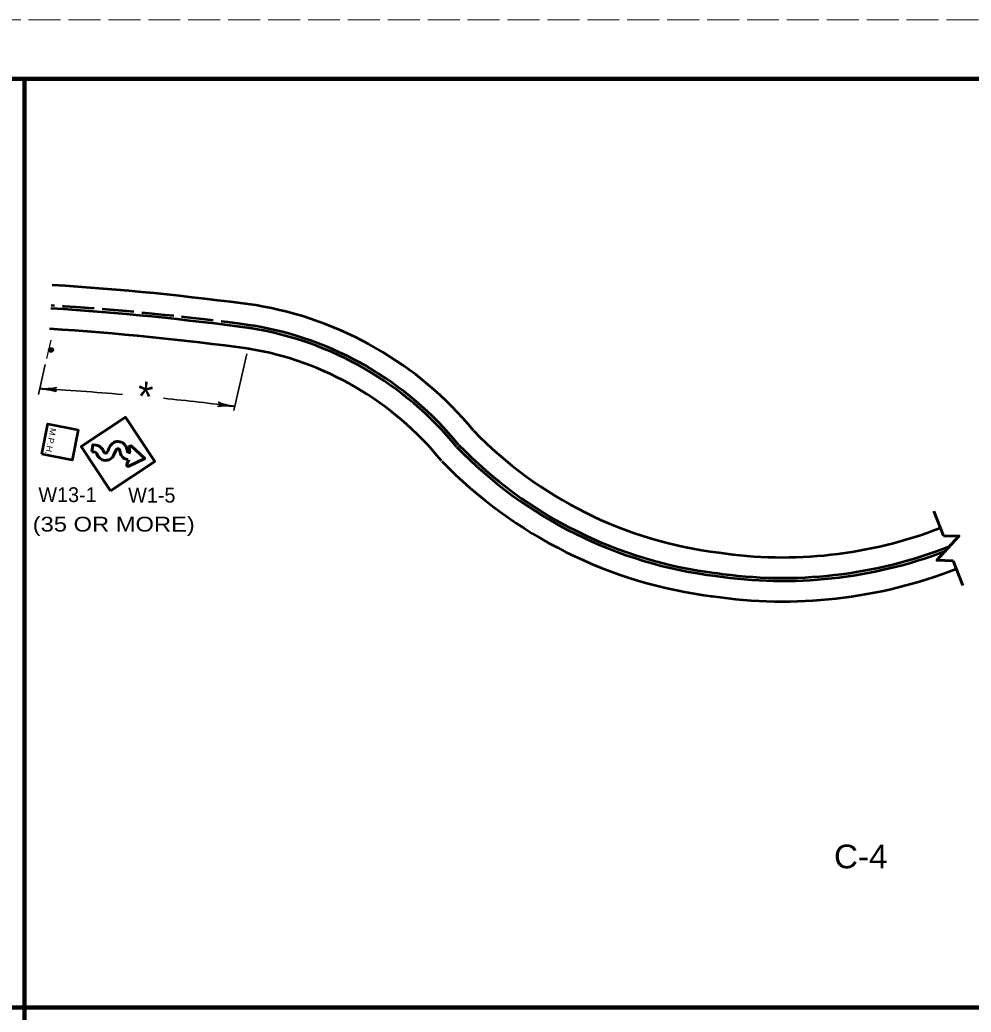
# Model space of a CAD drawing. Extents: x 464 to 1144, y -279 to 161.
# Drawn here: x 813.1 to 974, y -7.1 to 160.7 of the extents above; entities that cross this region are included whole.
import ezdxf
from ezdxf.enums import TextEntityAlignment as Align

# ---------------------------------------------------------------- set-up
doc = ezdxf.new("R2010")
doc.units = 0
doc.header["$LTSCALE"] = 0.9
doc.linetypes.add('LONG_DASHED', pattern=[7.5, 6, -1.5])
for name, color, linetype, lineweight in [('1', 7, 'Continuous', 53), ('4', 7, 'Continuous', 25), ('61', 7, 'Continuous', 35)]:
    doc.layers.add(name, color=color, linetype=linetype, lineweight=lineweight)

msp = doc.modelspace()

# ---------------------------------------------------------------- hatches: boundary and pattern name
at = {"layer": '4'}
msp.add_hatch(color=256, dxfattribs=at).paths.add_polyline_path([(818.2873, 104.4863, 1), (818.4745, 105.2846, 1)])

# ---------------------------------------------------------------- linework, layer by layer
at = {"layer": '1', "lineweight": 35}
for p, q in [((851.4786, 104.227), (849.2803, 94.6204)), ((817.42, 102.4403), (816.2586, 97.3648))]:
    msp.add_line(p, q, dxfattribs=at)
at = {"layer": '1', "lineweight": 60}
for p, q in [((825.8635, 87.5822), (825.2946, 87.6612)), ((827.9117, 87.6252), (828.2993, 88.4792)), ((829.3983, 87.9818), (829.0178, 87.1187)), ((831.197, 85.5637), (831.5461, 86.322)), ((967.7167, 77.6067), (969.3367, 73.4357)), ((970.9649, 69.2445), (972.5852, 65.0736))]:
    msp.add_line(p, q, dxfattribs=at)
at = {"layer": '1'}
for points in [[(816.8185, 87.25), (817.8484, 92.398), (822.9964, 91.368), (821.9665, 86.2201)], [(828.4586, 81.0403), (823.4668, 88.529), (830.9556, 93.5208), (835.9474, 86.032)]]:
    msp.add_lwpolyline(points, close=True, dxfattribs=at)
at = {"layer": '1', "lineweight": 60}
for points in [[(825.2946, 87.6612), (825.4607, 88.8566), (826.0309, 88.7774)], [(831.5143, 87.545), (831.7122, 87.5175), (831.583, 88.3422)], [(832.0201, 88.5841), (834.2257, 86.5548), (831.5504, 85.2036)], [(969.3367, 73.4357), (971.949, 73.4205), (968.2127, 69.3245), (970.9649, 69.2445)]]:
    msp.add_lwpolyline(points, dxfattribs=at)
at = {"layer": '1'}
for centre, radius, start, end in [((790.1833, -343.6101), 460.3428, 82.15692, 86.46117), ((843.2578, 52.841), 60.3769, 39.5398, 80.71258), ((790.1833, -343.6101), 456.3718, 82.15692, 86.46117), ((790.1833, -343.6101), 452.8971, 82.15692, 86.46117), ((843.2578, 52.841), 56.4059, 39.22241, 80.71258), ((843.2578, 52.841), 56.9022, 39.26451, 80.71258), ((843.2578, 52.841), 52.9312, 38.95034, 80.71258), ((939.8082, 139.6425), 69.5559, 224.05398, 262.99476), ((939.8082, 139.6425), 73.5269, 224.05398, 262.99476), ((939.8082, 139.6425), 73.0305, 224.05398, 262.99476), ((939.8082, 139.6425), 77.0015, 224.05398, 262.99476), ((942.1233, 143.4894), 73.6791, 261.57252, 291.22948), ((942.1233, 143.4894), 77.6501, 261.57252, 290.74265), ((942.1233, 143.4894), 77.1537, 261.57252, 291.47901), ((942.1233, 143.4894), 81.1247, 261.57252, 291.22948)]:
    msp.add_arc(centre, radius, start, end, dxfattribs=at)
at = {"layer": '1', "linetype": 'LONG_DASHED'}
msp.add_arc((790.1833, -343.6101), 456.8681, 82.15692, 86.46117, dxfattribs=at)
at = {"layer": '1', "lineweight": 35}
for start, end in [(85.08879, 86.86654), (82.6785, 84.21221)]:
    msp.add_arc((791.7255, -353.8805), 452.8971, start, end, dxfattribs=at)
at = {"layer": '1', "lineweight": 60}
for centre, radius, start, end in [((829.6991, 87.8538), 1.5376, 0.49189, 155.85969), ((825.8116, 87.2519), 0.3303, 14.34677, 80.81696), ((825.8199, 87.258), 1.535, 15.58884, 82.0919), ((827.6118, 87.7497), 1.5376, 195.69332, 335.88212), ((827.612, 87.7579), 0.3255, 195.57732, 335.59274), ((829.6967, 87.8461), 0.3276, 0.18359, 155.64765), ((831.5604, 87.8668), 1.5361, 180.73435, 262.30158), ((831.5609, 87.8669), 0.3242, 179.98577, 262.17683), ((831.8483, 88.3818), 0.2666, 50.18696, 188.80453), ((831.4411, 85.4503), 0.2666, 155.37625, 293.99382)]:
    msp.add_arc(centre, radius, start, end, dxfattribs=at)
at = {"layer": '1', "lineweight": 40}
for centre, major_axis, ratio, start_param, end_param in [((817.589, 98.067), (-1.7442, 0.2714), 0.07063, 3.14071475, 5.41810995), ((817.5864, 98.5558), (-1.7916, -0.0583), 0.122415, 0.89635335, 3.14159265), ((848.3569, 95.6767), (1.7197, -0.3981), 0.07063, 3.14071475, 5.41810995), ((848.3238, 95.1891), (1.791, -0.0727), 0.122415, 0.89635335, 3.14159265)]:
    msp.add_ellipse(centre, major_axis=major_axis, ratio=ratio, start_param=start_param, end_param=end_param, dxfattribs=at)
at = {"layer": '4'}
msp.add_line((818.3568, 106.5345), (817.6261, 103.4191), dxfattribs=at)
msp.add_circle((818.3809, 104.8855), 0.41, dxfattribs=at)
at = {"layer": '61', "linetype": 'LONG_DASHED', "lineweight": 13}
msp.add_line((463.6014, 160.6914), (1143.6214, 160.6914), dxfattribs=at)
at = {"layer": '61', "lineweight": 158}
for p, q in [((813.8914, 150.6762), (813.9053, -139.3386)), ((1132.6414, -6.3086), (493.6014, -6.3086))]:
    msp.add_line(p, q, dxfattribs=at)
msp.add_lwpolyline([(1132.6414, 150.6914), (493.6014, 150.6914), (493.6014, -269.3286)], dxfattribs=at)

# ---------------------------------------------------------------- texts
at = {"layer": '1'}
msp.add_text('*', height=5, rotation=354.773, dxfattribs=at).set_placement((832.7613, 94.6434))
at = {"layer": '1', "width": 1.1}
msp.add_text('M.P.H.', height=1, rotation=258.499, dxfattribs=at).set_placement((818.3057, 91.7442))
at = {"layer": '1'}
for s, p in [('W13-1', (821.1755, 79.1556)), ('W1-5', (835.4317, 79.0728))]:
    msp.add_text(s, height=2.5, dxfattribs=at).set_placement(p, align=Align.CENTER)
for s, height, width, p in [('(35 OR MORE)', 2.5, 1.2, (828.9923, 74.1792)), ('C-4', 4, 1.05, (955.3335, 17.2488))]:
    msp.add_text(s, height=height, dxfattribs=dict(at, width=width)).set_placement(p, align=Align.CENTER)

doc.saveas('drawing.dxf')
